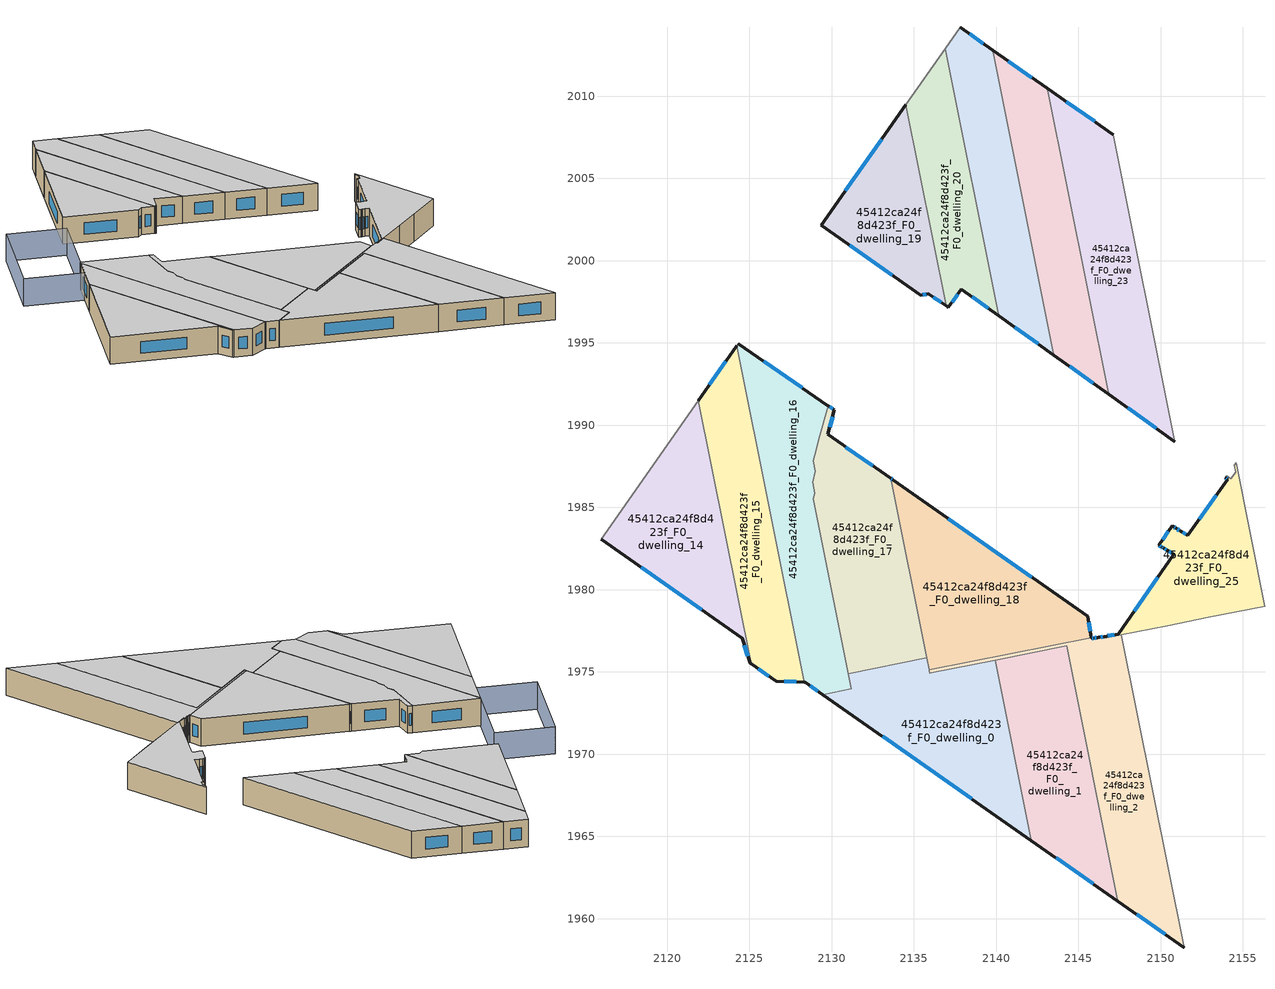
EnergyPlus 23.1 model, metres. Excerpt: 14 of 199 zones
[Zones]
45412ca24f8d423f_F0_dwelling_0
 floor ground (EU_floor_Construction): 2139.95,1975.72 2142.15,1964.74 2129.47,1973.62 2131.21,1973.97 2131.02,1974.9 2135.78,1975.85 2135.97,1974.92 z0
 wall outside (EU_wall_Construction): 2129.47,1973.62 2142.15,1964.74 z0:3
 wall to 45412ca24f8d423f_F0_dwelling_17 (EU_wall_Construction): 2135.78,1975.85 2131.02,1974.9 z0:3
 wall to 45412ca24f8d423f_F0_dwelling_1 (EU_wall_Construction): 2142.15,1964.74 2139.95,1975.72 z0:3
 wall to 45412ca24f8d423f_F0_dwelling_16 (EU_wall_Construction): 2131.02,1974.9 2131.21,1973.97 2129.47,1973.62 z0:3
 wall to 45412ca24f8d423f_F0_dwelling_18 (EU_wall_Construction): 2135.93,1975.12 2135.78,1975.85 z0:3
 wall to 45412ca24f8d423f_F0_dwelling_2 (EU_wall_Construction): 2139.95,1975.72 2136.07,1974.94 2135.97,1974.92 2135.94,1975.07 2135.93,1975.12 z0:3
 window (EU_Window_Construction): 2133.09,1971.08 2138.53,1967.28 z0.86:2.14
 ceiling to 45412ca24f8d423f_F1_dwelling_0 (EU_floor_Construction): 2142.15,1964.74 2139.95,1975.72 2135.97,1974.92 2135.78,1975.85 2131.02,1974.9 2131.21,1973.97 2129.47,1973.62 z3
45412ca24f8d423f_F0_dwelling_1
 floor ground (EU_floor_Construction): 2144.29,1976.59 2147.4,1961.06 2142.15,1964.74 2139.95,1975.72 z0
 wall outside (EU_wall_Construction): 2142.15,1964.74 2147.4,1961.06 z0:3
 wall to 45412ca24f8d423f_F0_dwelling_2 (EU_wall_Construction): 2147.4,1961.06 2144.29,1976.59 2139.95,1975.72 z0:3
 window (EU_Window_Construction): 2143.65,1963.69 2145.9,1962.11 z0.86:2.14
 ceiling to 45412ca24f8d423f_F1_dwelling_1 (EU_floor_Construction): 2147.4,1961.06 2144.29,1976.59 2139.95,1975.72 2142.15,1964.74 z3
45412ca24f8d423f_F0_dwelling_14
 floor ground (EU_floor_Construction): 2121.9,1991.5 2125.1,1975.49 2125.05,1975.53 2124.56,1977.06 2115.98,1983.07 z0
 wall outside (EU_wall_Construction): 2115.98,1983.07 2124.56,1977.06 2125.05,1975.53 2125.1,1975.49 z0:3
 wall adiabatic (EU_wall_Construction): 2121.9,1991.5 2115.98,1983.07 z0:3
 wall to 45412ca24f8d423f_F0_dwelling_15 (EU_wall_Construction): 2125.1,1975.49 2121.9,1991.5 z0:3
 window (EU_Window_Construction): 2124.7,1976.62 2124.91,1975.97 / 2118.43,1981.35 2122.11,1978.77 z0.86:2.14
 ceiling to 45412ca24f8d423f_F1_dwelling_14 (EU_floor_Construction): 2125.1,1975.49 2121.9,1991.5 2115.98,1983.07 2124.56,1977.06 2125.05,1975.53 z3
45412ca24f8d423f_F0_dwelling_15
 floor ground (EU_floor_Construction): 2124.24,1994.84 2128.34,1974.38 2126.62,1974.43 2125.1,1975.49 2121.9,1991.5 z0
 wall outside (EU_wall_Construction): 2124.24,1994.84 2121.9,1991.5 / 2125.1,1975.49 2126.62,1974.43 2128.34,1974.38 z0:3
 wall to 45412ca24f8d423f_F0_dwelling_16 (EU_wall_Construction): 2128.34,1974.38 2124.24,1994.84 z0:3
 window (EU_Window_Construction): 2123.57,1993.89 2122.57,1992.45 / 2127.11,1974.42 2127.85,1974.4 / 2125.54,1975.19 2126.19,1974.74 z0.86:2.14
 ceiling to 45412ca24f8d423f_F1_dwelling_15 (EU_floor_Construction): 2128.34,1974.38 2124.24,1994.84 2121.9,1991.5 2125.1,1975.49 2126.62,1974.43 z3
45412ca24f8d423f_F0_dwelling_16
 floor ground (EU_floor_Construction): 2129.78,1991.2 2128.88,1987.85 2129.02,1987.19 2128.84,1986.53 2128.97,1985.87 2128.89,1985.54 2131.21,1973.96 2129.47,1973.62 2128.38,1974.38 2128.34,1974.38 2124.24,1994.84 2124.32,1994.96 z0
 wall outside (EU_wall_Construction): 2128.34,1974.38 2128.38,1974.38 2129.47,1973.62 / 2129.78,1991.2 2124.32,1994.96 z0:3
 wall to 45412ca24f8d423f_F0_dwelling_17 (EU_wall_Construction): 2131.02,1974.9 2128.89,1985.54 2128.97,1985.87 2128.84,1986.53 2129.02,1987.19 2128.88,1987.85 2129.06,1988.5 2129.23,1989.14 2129.78,1991.19 z0:3
 wall adiabatic (EU_wall_Construction): 2124.32,1994.96 2124.24,1994.84 z0:3
 window (EU_Window_Construction): 2128.69,1974.16 2129.16,1973.84 / 2128.22,1992.27 2125.88,1993.88 z0.86:2.14
 ceiling to 45412ca24f8d423f_F1_dwelling_16 (EU_floor_Construction): 2131.21,1973.96 2128.89,1985.54 2128.97,1985.87 2128.84,1986.53 2129.02,1987.19 2128.88,1987.85 2129.06,1988.5 2129.78,1991.19 2124.32,1994.96 2124.24,1994.84 2128.34,1974.38 2128.38,1974.38 2129.47,1973.62 z3
45412ca24f8d423f_F0_dwelling_17
 floor ground (EU_floor_Construction): 2133.6,1986.76 2135.78,1975.85 2131.02,1974.9 2128.89,1985.54 2128.97,1985.87 2128.84,1986.54 2129.02,1987.19 2128.88,1987.85 2129.06,1988.5 2129.23,1989.14 2129.78,1991.19 2130.17,1990.92 2129.77,1989.44 z0
 wall outside (EU_wall_Construction): 2133.6,1986.76 2129.77,1989.44 2130.17,1990.92 2129.78,1991.19 z0:3
 wall to 45412ca24f8d423f_F0_dwelling_18 (EU_wall_Construction): 2135.78,1975.85 2133.6,1986.76 z0:3
 window (EU_Window_Construction): 2130.06,1991 2129.89,1991.12 / 2129.89,1989.86 2130.06,1990.5 / 2132.5,1987.53 2130.87,1988.67 z0.86:2.14
 ceiling to 45412ca24f8d423f_F1_dwelling_17 (EU_floor_Construction): 2135.78,1975.85 2133.6,1986.76 2129.77,1989.44 2130.17,1990.92 2129.78,1991.19 2129.23,1989.14 2129.06,1988.5 2128.88,1987.85 2129.02,1987.19 2128.84,1986.54 2128.97,1985.87 2128.89,1985.54 2131.02,1974.9 z3
45412ca24f8d423f_F0_dwelling_18
 floor ground (EU_floor_Construction): 2145.56,1978.38 2145.79,1977.09 2135.93,1975.12 2133.6,1986.76 2133.72,1986.68 z0
 wall outside (EU_wall_Construction): 2145.79,1977.09 2145.56,1978.38 2133.72,1986.68 2133.6,1986.76 z0:3
 wall to 45412ca24f8d423f_F0_dwelling_2 (EU_wall_Construction): 2135.93,1975.12 2145.79,1977.09 z0:3
 window (EU_Window_Construction): 2133.68,1986.7 2133.63,1986.74 / 2142.17,1980.75 2137.1,1984.31 / 2145.73,1977.46 2145.62,1978.01 z0.86:2.14
 ceiling to 45412ca24f8d423f_F1_dwelling_18 (EU_floor_Construction): 2145.79,1977.09 2145.56,1978.38 2133.72,1986.68 2133.6,1986.76 2135.93,1975.12 z3
45412ca24f8d423f_F0_dwelling_19
 floor ground (EU_floor_Construction): 2134.52,2009.49 2136.97,1997.25 2135.88,1997.98 2135.42,1997.89 2129.37,2002.15 z0
 wall outside (EU_wall_Construction): 2134.52,2009.49 2129.37,2002.15 2135.42,1997.89 2135.88,1997.98 2136.97,1997.25 z0:3
 wall to 45412ca24f8d423f_F0_dwelling_20 (EU_wall_Construction): 2136.97,1997.25 2134.52,2009.49 z0:3
 window (EU_Window_Construction): 2135.55,1997.92 2135.75,1997.95 / 2131.1,2000.93 2133.69,1999.11 / 2133.05,2007.39 2130.84,2004.24 / 2136.19,1997.77 2136.66,1997.46 z0.86:2.14
 ceiling to 45412ca24f8d423f_F1_dwelling_19 (EU_floor_Construction): 2136.97,1997.25 2134.52,2009.49 2129.37,2002.15 2135.42,1997.89 2135.88,1997.98 z3
45412ca24f8d423f_F0_dwelling_2
 floor ground (EU_floor_Construction): 2147.62,1977.25 2151.43,1958.24 2147.4,1961.06 2144.29,1976.59 2136.07,1974.94 2135.97,1974.92 2135.94,1975.07 2135.93,1975.12 2145.79,1977.09 2145.8,1977.04 2145.95,1977.06 2146.16,1977.09 2146.25,1977.1 2146.29,1977.11 2146.54,1977.15 2146.56,1977.04 z0
 wall outside (EU_wall_Construction): 2146.54,1977.15 2146.29,1977.11 2146.25,1977.1 2146.16,1977.09 2145.95,1977.06 2145.8,1977.04 2145.79,1977.09 / 2147.4,1961.06 2151.43,1958.24 z0:3
 wall to 45412ca24f8d423f_F0_dwelling_25 (EU_wall_Construction): 2147.62,1977.25 2146.56,1977.04 2146.54,1977.15 z0:3
 wall to 45412ca24f8d423f_F0_dwelling_3 (EU_wall_Construction): 2151.43,1958.24 2147.62,1977.25 z0:3
 window (EU_Window_Construction): 2145.91,1977.05 2145.84,1977.04 / 2146.1,1977.08 2146.01,1977.07 / 2146.47,1977.14 2146.36,1977.12 / 2148.55,1960.26 2150.28,1959.05 z0.86:2.14
 ceiling to 45412ca24f8d423f_F1_dwelling_2 (EU_floor_Construction): 2151.43,1958.24 2147.62,1977.25 2146.56,1977.04 2146.54,1977.15 2146.29,1977.11 2146.25,1977.1 2146.16,1977.09 2145.95,1977.06 2145.8,1977.04 2145.79,1977.09 2135.93,1975.12 2135.94,1975.07 2135.97,1974.92 2136.07,1974.94 2144.29,1976.59 2147.4,1961.06 z3
45412ca24f8d423f_F0_dwelling_20
 floor ground (EU_floor_Construction): 2136.92,2012.9 2140.18,1996.64 2137.89,1998.28 2137.09,1997.17 2137.03,1997.21 2136.97,1997.25 2134.52,2009.49 z0
 wall outside (EU_wall_Construction): 2136.97,1997.25 2137.03,1997.21 2137.09,1997.17 2137.89,1998.28 2140.18,1996.64 z0:3
 wall to 45412ca24f8d423f_F0_dwelling_21 (EU_wall_Construction): 2140.18,1996.64 2136.92,2012.9 z0:3
 wall adiabatic (EU_wall_Construction): 2136.92,2012.9 2134.52,2009.49 z0:3
 window (EU_Window_Construction): 2138.54,1997.81 2139.52,1997.11 / 2137.32,1997.49 2137.66,1997.96 z0.86:2.14
 ceiling to 45412ca24f8d423f_F1_dwelling_20 (EU_floor_Construction): 2140.18,1996.64 2136.92,2012.9 2134.52,2009.49 2136.97,1997.25 2137.03,1997.21 2137.09,1997.17 2137.89,1998.28 z3
45412ca24f8d423f_F0_dwelling_21
 floor ground (EU_floor_Construction): 2139.8,2012.8 2143.52,1994.26 2140.18,1996.64 2136.92,2012.9 2137.82,2014.18 z0
 wall outside (EU_wall_Construction): 2139.8,2012.8 2137.82,2014.18 / 2140.18,1996.64 2143.52,1994.26 z0:3
 wall to 45412ca24f8d423f_F0_dwelling_22 (EU_wall_Construction): 2143.52,1994.26 2139.8,2012.8 z0:3
 wall adiabatic (EU_wall_Construction): 2137.82,2014.18 2136.92,2012.9 z0:3
 window (EU_Window_Construction): 2139.23,2013.19 2138.38,2013.79 / 2141.13,1995.96 2142.56,1994.94 z0.86:2.14
 ceiling to 45412ca24f8d423f_F1_dwelling_21 (EU_floor_Construction): 2143.52,1994.26 2139.8,2012.8 2137.82,2014.18 2136.92,2012.9 2140.18,1996.64 z3
45412ca24f8d423f_F0_dwelling_22
 floor ground (EU_floor_Construction): 2143.12,2010.47 2146.85,1991.88 2143.52,1994.26 2139.8,2012.8 z0
 wall outside (EU_wall_Construction): 2143.52,1994.26 2146.85,1991.88 / 2143.12,2010.47 2139.8,2012.8 z0:3
 wall to 45412ca24f8d423f_F0_dwelling_23 (EU_wall_Construction): 2146.85,1991.88 2143.12,2010.47 z0:3
 window (EU_Window_Construction): 2144.47,1993.58 2145.9,1992.56 / 2142.17,2011.14 2140.75,2012.13 z0.86:2.14
 ceiling to 45412ca24f8d423f_F1_dwelling_22 (EU_floor_Construction): 2146.85,1991.88 2143.12,2010.47 2139.8,2012.8 2143.52,1994.26 z3
45412ca24f8d423f_F0_dwelling_23
 floor ground (EU_floor_Construction): 2147.13,2007.67 2150.88,1989 2146.85,1991.88 2143.12,2010.47 z0
 wall outside (EU_wall_Construction): 2147.13,2007.67 2143.12,2010.47 / 2146.85,1991.88 2150.88,1989 z0:3
 wall to 45412ca24f8d423f_F0_dwelling_24 (EU_wall_Construction): 2150.88,1989 2147.13,2007.67 z0:3
 window (EU_Window_Construction): 2145.99,2008.47 2144.27,2009.67 / 2148,1991.05 2149.73,1989.82 z0.86:2.14
 ceiling to 45412ca24f8d423f_F1_dwelling_23 (EU_floor_Construction): 2150.88,1989 2147.13,2007.67 2143.12,2010.47 2146.85,1991.88 z3
45412ca24f8d423f_F0_dwelling_25
 floor ground (EU_floor_Construction): 2154.6,1987.73 2156.35,1979 2146.56,1977.04 2146.54,1977.15 2147.42,1977.28 2150.8,1982.16 2150.41,1982.39 2150.2,1982.51 2150.15,1982.54 2150.07,1982.59 2149.89,1982.7 2150.71,1983.87 2150.75,1983.85 2150.79,1983.82 2150.95,1983.73 2151.22,1983.56 2151.65,1983.29 2154.07,1986.72 2153.95,1986.8 2154.03,1986.93 2154.28,1986.75 2154.56,1987.15 2154.48,1987.56 z0
 wall outside (EU_wall_Construction): 2153.95,1986.8 2154.07,1986.72 2151.65,1983.29 2151.22,1983.56 2150.95,1983.73 2150.79,1983.82 2150.75,1983.85 2150.71,1983.87 2149.89,1982.7 2150.07,1982.59 2150.15,1982.54 2150.2,1982.51 2150.41,1982.39 2150.8,1982.16 2147.42,1977.28 2146.54,1977.15 z0:3
 wall to 45412ca24f8d423f_F0_dwelling_24 (EU_wall_Construction): 2154.6,1987.73 2154.48,1987.56 2154.56,1987.15 2154.28,1986.75 2154.03,1986.93 2153.95,1986.8 z0:3
 wall to 45412ca24f8d423f_F0_dwelling_26 (EU_wall_Construction): 2156.35,1979 2154.6,1987.73 z0:3
 wall to 45412ca24f8d423f_F0_dwelling_3 (EU_wall_Construction): 2147.62,1977.25 2150.42,1977.82 z0:3
 wall to 45412ca24f8d423f_F0_dwelling_4 (EU_wall_Construction): 2150.42,1977.82 2152.9,1978.31 z0:3
 wall to 45412ca24f8d423f_F0_dwelling_5 (EU_wall_Construction): 2152.9,1978.31 2156.35,1979 z0:3
 window (EU_Window_Construction): 2149.94,1982.67 2150.01,1982.62 / 2150.47,1983.54 2150.12,1983.03 / 2150.9,1983.75 2150.84,1983.8 / 2151.14,1983.61 2151.02,1983.68 / 2151.53,1983.37 2151.34,1983.48 / 2153.38,1985.74 2152.34,1984.27 / 2153.98,1986.78 2154.03,1986.74 / 2147.17,1977.24 2146.8,1977.19 / 2149.83,1980.76 2148.39,1978.68 / 2150.52,1982.32 2150.69,1982.22 / 2150.26,1982.48 2150.35,1982.42 / 2150.09,1982.58 2150.13,1982.56 z0.86:2.14
 ceiling to 45412ca24f8d423f_F1_dwelling_25 (EU_floor_Construction): 2156.35,1979 2154.6,1987.73 2154.48,1987.56 2154.56,1987.15 2154.28,1986.75 2154.03,1986.93 2153.95,1986.8 2154.07,1986.72 2151.65,1983.29 2151.22,1983.56 2150.95,1983.73 2150.79,1983.82 2150.75,1983.85 2150.71,1983.87 2149.89,1982.7 2150.07,1982.59 2150.15,1982.54 2150.2,1982.51 2150.41,1982.39 2150.8,1982.16 2147.42,1977.28 2146.54,1977.15 2146.56,1977.04 z3
shading: 2128.13,2000.39 2123.14,1993.28 / 2123.14,1993.28 2118.3,1996.68 / 2118.3,1996.68 2123.29,2003.79 / 2123.29,2003.79 2128.13,2000.39 z0:3
[Building]
EU S2 Campaign: North Axis=0; Terrain=City; Solar Distribution=FullExterior
[Site:Location]
Helsinki-Vantaa.AP: Latitude=60.317; Longitude=24.963; Time Zone=2; Elevation=54.6
[SizingPeriod:WeatherFileDays]
AnnualSizingPeriod: Begin Month=1; Begin Day of Month=1; End Month=12; End Day of Month=31; Day of Week for Start Day=Monday; Use Weather File Daylight Saving Period=No; Use Weather File Rain and Snow Indicators=No
[MATERIAL]
EU_InternalMass_Material: Roughness=MediumRough; Thickness=0.1; Conductivity=1; Density=1800; Specific Heat=900; Thermal Absorptance=0.9; Solar Absorptance=0.7; Visible Absorptance=0.7
[MATERIAL:NOMASS] Roughness=MediumRough; Thermal Absorptance=0.9; Solar Absorptance=0.7; Visible Absorptance=0.7
Name | Thermal Resistance
EU_wall_NoMass | 1.10183
EU_floor_NoMass | 1.70606
[WINDOWMATERIAL:SIMPLEGLAZINGSYSTEM]
EU_Window_SimpleGlazing: UFactor=3.11035; Solar Heat Gain Coefficient=0.8; Visible Transmittance=0.8
[CONSTRUCTION]
EU_wall_Construction: EU_wall_NoMass
EU_floor_Construction: EU_floor_NoMass
EU_Window_Construction: EU_Window_SimpleGlazing
EU_InternalMass_Construction: EU_InternalMass_Material
[ZONE] Type=1; Multiplier=1; Ceiling Height=autocalculate; Floor Area=autocalculate; Part of Total Floor Area=Yes
Name | Volume
45412ca24f8d423f_F0_dwelling_0 | 193.269
45412ca24f8d423f_F0_dwelling_1 | 179.421
45412ca24f8d423f_F0_dwelling_14 | 167.482
45412ca24f8d423f_F0_dwelling_15 | 167.484
45412ca24f8d423f_F0_dwelling_16 | 186.69
45412ca24f8d423f_F0_dwelling_17 | 192.248
45412ca24f8d423f_F0_dwelling_18 | 199.269
45412ca24f8d423f_F0_dwelling_19 | 124.988
45412ca24f8d423f_F0_dwelling_2 | 185.769
45412ca24f8d423f_F0_dwelling_20 | 126.279
45412ca24f8d423f_F0_dwelling_21 | 155.057
45412ca24f8d423f_F0_dwelling_22 | 159.186
45412ca24f8d423f_F0_dwelling_23 | 192.757
45412ca24f8d423f_F0_dwelling_25 | 124.791
[INTERNALMASS] Construction=EU_InternalMass_Construction
Name | Zone or ZoneList | Surface Area
45412ca24f8d423f_F0_dwelling_0_EU_InternalMass | 45412ca24f8d423f_F0_dwelling_0 | 64.4247
45412ca24f8d423f_F0_dwelling_1_EU_InternalMass | 45412ca24f8d423f_F0_dwelling_1 | 59.8073
45412ca24f8d423f_F0_dwelling_2_EU_InternalMass | 45412ca24f8d423f_F0_dwelling_2 | 61.9225
45412ca24f8d423f_F0_dwelling_14_EU_InternalMass | 45412ca24f8d423f_F0_dwelling_14 | 55.8271
45412ca24f8d423f_F0_dwelling_15_EU_InternalMass | 45412ca24f8d423f_F0_dwelling_15 | 55.8281
45412ca24f8d423f_F0_dwelling_16_EU_InternalMass | 45412ca24f8d423f_F0_dwelling_16 | 62.2381
45412ca24f8d423f_F0_dwelling_17_EU_InternalMass | 45412ca24f8d423f_F0_dwelling_17 | 64.0806
45412ca24f8d423f_F0_dwelling_18_EU_InternalMass | 45412ca24f8d423f_F0_dwelling_18 | 66.4226
45412ca24f8d423f_F0_dwelling_19_EU_InternalMass | 45412ca24f8d423f_F0_dwelling_19 | 41.6625
45412ca24f8d423f_F0_dwelling_20_EU_InternalMass | 45412ca24f8d423f_F0_dwelling_20 | 42.0927
45412ca24f8d423f_F0_dwelling_21_EU_InternalMass | 45412ca24f8d423f_F0_dwelling_21 | 51.6858
45412ca24f8d423f_F0_dwelling_22_EU_InternalMass | 45412ca24f8d423f_F0_dwelling_22 | 53.0617
45412ca24f8d423f_F0_dwelling_23_EU_InternalMass | 45412ca24f8d423f_F0_dwelling_23 | 64.2521
45412ca24f8d423f_F0_dwelling_25_EU_InternalMass | 45412ca24f8d423f_F0_dwelling_25 | 41.5975
[OTHEREQUIPMENT] Fuel Type=Electricity; Design Level Calculation Method=Watts/Area; Power per Zone Floor Area=1; Fraction Latent=0; Fraction Radiant=0; Fraction Lost=0; Carbon Dioxide Generation Rate=0; EndUse Subcategory=EU_Step8_InternalGains
Name | Zone or ZoneList or Space or SpaceList | Schedule
EU_Step8_InternalGain_45412ca24f8d423f_F0_dwelling_0_f000 | 45412ca24f8d423f_F0_dwelling_0 | EU_Step8_GainSchedule_45412ca24f8d423f_F0_dwelling_0_f000
EU_Step8_InternalGain_45412ca24f8d423f_F0_dwelling_1_f000 | 45412ca24f8d423f_F0_dwelling_1 | EU_Step8_GainSchedule_45412ca24f8d423f_F0_dwelling_1_f000
EU_Step8_InternalGain_45412ca24f8d423f_F0_dwelling_2_f000 | 45412ca24f8d423f_F0_dwelling_2 | EU_Step8_GainSchedule_45412ca24f8d423f_F0_dwelling_2_f000
EU_Step8_InternalGain_45412ca24f8d423f_F0_dwelling_14_f000 | 45412ca24f8d423f_F0_dwelling_14 | EU_Step8_GainSchedule_45412ca24f8d423f_F0_dwelling_14_f000
EU_Step8_InternalGain_45412ca24f8d423f_F0_dwelling_15_f000 | 45412ca24f8d423f_F0_dwelling_15 | EU_Step8_GainSchedule_45412ca24f8d423f_F0_dwelling_15_f000
EU_Step8_InternalGain_45412ca24f8d423f_F0_dwelling_16_f000 | 45412ca24f8d423f_F0_dwelling_16 | EU_Step8_GainSchedule_45412ca24f8d423f_F0_dwelling_16_f000
EU_Step8_InternalGain_45412ca24f8d423f_F0_dwelling_17_f000 | 45412ca24f8d423f_F0_dwelling_17 | EU_Step8_GainSchedule_45412ca24f8d423f_F0_dwelling_17_f000
EU_Step8_InternalGain_45412ca24f8d423f_F0_dwelling_18_f000 | 45412ca24f8d423f_F0_dwelling_18 | EU_Step8_GainSchedule_45412ca24f8d423f_F0_dwelling_18_f000
EU_Step8_InternalGain_45412ca24f8d423f_F0_dwelling_19_f000 | 45412ca24f8d423f_F0_dwelling_19 | EU_Step8_GainSchedule_45412ca24f8d423f_F0_dwelling_19_f000
EU_Step8_InternalGain_45412ca24f8d423f_F0_dwelling_20_f000 | 45412ca24f8d423f_F0_dwelling_20 | EU_Step8_GainSchedule_45412ca24f8d423f_F0_dwelling_20_f000
EU_Step8_InternalGain_45412ca24f8d423f_F0_dwelling_21_f000 | 45412ca24f8d423f_F0_dwelling_21 | EU_Step8_GainSchedule_45412ca24f8d423f_F0_dwelling_21_f000
EU_Step8_InternalGain_45412ca24f8d423f_F0_dwelling_22_f000 | 45412ca24f8d423f_F0_dwelling_22 | EU_Step8_GainSchedule_45412ca24f8d423f_F0_dwelling_22_f000
EU_Step8_InternalGain_45412ca24f8d423f_F0_dwelling_23_f000 | 45412ca24f8d423f_F0_dwelling_23 | EU_Step8_GainSchedule_45412ca24f8d423f_F0_dwelling_23_f000
EU_Step8_InternalGain_45412ca24f8d423f_F0_dwelling_25_f000 | 45412ca24f8d423f_F0_dwelling_25 | EU_Step8_GainSchedule_45412ca24f8d423f_F0_dwelling_25_f000
[ZONEVENTILATION:DESIGNFLOWRATE] Schedule=EU_AlwaysOn; Design Flow Rate Calculation Method=AirChanges/Hour; Air Changes per Hour=0.756316; Ventilation Type=Natural; Fan Pressure Rise=0; Fan Total Efficiency=1; Constant Term Coefficient=1; Temperature Term Coefficient=0; Velocity Term Coefficient=0; Velocity Squared Term Coefficient=0; Minimum Indoor Temperature=-100; Maximum Indoor Temperature=100; Delta Temperature=-100; Minimum Outdoor Temperature=-100; Maximum Outdoor Temperature=100; Maximum Wind Speed=40
Name | Zone or ZoneList or Space or SpaceList
EU_ConstantAir_45412ca24f8d423f_F0_dwelling_0 | 45412ca24f8d423f_F0_dwelling_0
EU_ConstantAir_45412ca24f8d423f_F0_dwelling_1 | 45412ca24f8d423f_F0_dwelling_1
EU_ConstantAir_45412ca24f8d423f_F0_dwelling_2 | 45412ca24f8d423f_F0_dwelling_2
EU_ConstantAir_45412ca24f8d423f_F0_dwelling_14 | 45412ca24f8d423f_F0_dwelling_14
EU_ConstantAir_45412ca24f8d423f_F0_dwelling_15 | 45412ca24f8d423f_F0_dwelling_15
EU_ConstantAir_45412ca24f8d423f_F0_dwelling_16 | 45412ca24f8d423f_F0_dwelling_16
EU_ConstantAir_45412ca24f8d423f_F0_dwelling_17 | 45412ca24f8d423f_F0_dwelling_17
EU_ConstantAir_45412ca24f8d423f_F0_dwelling_18 | 45412ca24f8d423f_F0_dwelling_18
EU_ConstantAir_45412ca24f8d423f_F0_dwelling_19 | 45412ca24f8d423f_F0_dwelling_19
EU_ConstantAir_45412ca24f8d423f_F0_dwelling_20 | 45412ca24f8d423f_F0_dwelling_20
EU_ConstantAir_45412ca24f8d423f_F0_dwelling_21 | 45412ca24f8d423f_F0_dwelling_21
EU_ConstantAir_45412ca24f8d423f_F0_dwelling_22 | 45412ca24f8d423f_F0_dwelling_22
EU_ConstantAir_45412ca24f8d423f_F0_dwelling_23 | 45412ca24f8d423f_F0_dwelling_23
EU_ConstantAir_45412ca24f8d423f_F0_dwelling_25 | 45412ca24f8d423f_F0_dwelling_25
[HVACTEMPLATE:THERMOSTAT] Constant Heating Setpoint=20; Constant Cooling Setpoint=50
EU_HeatOnly_45412ca24f8d423f_F0_dwelling_0; EU_HeatOnly_45412ca24f8d423f_F0_dwelling_1; EU_HeatOnly_45412ca24f8d423f_F0_dwelling_2; EU_HeatOnly_45412ca24f8d423f_F0_dwelling_3; EU_HeatOnly_45412ca24f8d423f_F0_dwelling_4; EU_HeatOnly_45412ca24f8d423f_F0_dwelling_5; EU_HeatOnly_45412ca24f8d423f_F0_dwelling_6; EU_HeatOnly_45412ca24f8d423f_F0_dwelling_7; EU_HeatOnly_45412ca24f8d423f_F0_dwelling_8; EU_HeatOnly_45412ca24f8d423f_F0_dwelling_9; EU_HeatOnly_45412ca24f8d423f_F0_dwelling_10; EU_HeatOnly_45412ca24f8d423f_F0_dwelling_11; EU_HeatOnly_45412ca24f8d423f_F0_dwelling_12; EU_HeatOnly_45412ca24f8d423f_F0_dwelling_13; EU_HeatOnly_45412ca24f8d423f_F0_dwelling_14; EU_HeatOnly_45412ca24f8d423f_F0_dwelling_15; EU_HeatOnly_45412ca24f8d423f_F0_dwelling_16; EU_HeatOnly_45412ca24f8d423f_F0_dwelling_17; EU_HeatOnly_45412ca24f8d423f_F0_dwelling_18; EU_HeatOnly_45412ca24f8d423f_F0_dwelling_19; EU_HeatOnly_45412ca24f8d423f_F0_dwelling_20; EU_HeatOnly_45412ca24f8d423f_F0_dwelling_21; EU_HeatOnly_45412ca24f8d423f_F0_dwelling_22; EU_HeatOnly_45412ca24f8d423f_F0_dwelling_23; EU_HeatOnly_45412ca24f8d423f_F0_dwelling_24; EU_HeatOnly_45412ca24f8d423f_F0_dwelling_25; EU_HeatOnly_45412ca24f8d423f_F0_dwelling_26; EU_HeatOnly_45412ca24f8d423f_F0_dwelling_27; EU_HeatOnly_45412ca24f8d423f_F0_dwelling_28; EU_HeatOnly_45412ca24f8d423f_F1_dwelling_0; EU_HeatOnly_45412ca24f8d423f_F1_dwelling_1; EU_HeatOnly_45412ca24f8d423f_F1_dwelling_2; EU_HeatOnly_45412ca24f8d423f_F1_dwelling_3; EU_HeatOnly_45412ca24f8d423f_F1_dwelling_4; EU_HeatOnly_45412ca24f8d423f_F1_dwelling_5; EU_HeatOnly_45412ca24f8d423f_F1_dwelling_6; EU_HeatOnly_45412ca24f8d423f_F1_dwelling_7; EU_HeatOnly_45412ca24f8d423f_F1_dwelling_8; EU_HeatOnly_45412ca24f8d423f_F1_dwelling_9; EU_HeatOnly_45412ca24f8d423f_F1_dwelling_10; EU_HeatOnly_45412ca24f8d423f_F1_dwelling_11; EU_HeatOnly_45412ca24f8d423f_F1_dwelling_12; EU_HeatOnly_45412ca24f8d423f_F1_dwelling_13; EU_HeatOnly_45412ca24f8d423f_F1_dwelling_14; EU_HeatOnly_45412ca24f8d423f_F1_dwelling_15; EU_HeatOnly_45412ca24f8d423f_F1_dwelling_16; EU_HeatOnly_45412ca24f8d423f_F1_dwelling_17; EU_HeatOnly_45412ca24f8d423f_F1_dwelling_18; EU_HeatOnly_45412ca24f8d423f_F1_dwelling_19; EU_HeatOnly_45412ca24f8d423f_F1_dwelling_20; EU_HeatOnly_45412ca24f8d423f_F1_dwelling_21; EU_HeatOnly_45412ca24f8d423f_F1_dwelling_22; EU_HeatOnly_45412ca24f8d423f_F1_dwelling_23; EU_HeatOnly_45412ca24f8d423f_F1_dwelling_24; EU_HeatOnly_45412ca24f8d423f_F1_dwelling_25; EU_HeatOnly_45412ca24f8d423f_F1_dwelling_26; EU_HeatOnly_45412ca24f8d423f_F1_dwelling_27; EU_HeatOnly_45412ca24f8d423f_F1_dwelling_28; EU_HeatOnly_45412ca24f8d423f_F2_dwelling_0; EU_HeatOnly_45412ca24f8d423f_F2_dwelling_1; EU_HeatOnly_45412ca24f8d423f_F2_dwelling_2; EU_HeatOnly_45412ca24f8d423f_F2_dwelling_3; EU_HeatOnly_45412ca24f8d423f_F2_dwelling_4; EU_HeatOnly_45412ca24f8d423f_F2_dwelling_5; EU_HeatOnly_45412ca24f8d423f_F2_dwelling_6; EU_HeatOnly_45412ca24f8d423f_F2_dwelling_7; EU_HeatOnly_45412ca24f8d423f_F2_dwelling_8; EU_HeatOnly_45412ca24f8d423f_F2_dwelling_9; EU_HeatOnly_45412ca24f8d423f_F2_dwelling_10; EU_HeatOnly_45412ca24f8d423f_F2_dwelling_11; EU_HeatOnly_45412ca24f8d423f_F2_dwelling_12; EU_HeatOnly_45412ca24f8d423f_F2_dwelling_13; EU_HeatOnly_45412ca24f8d423f_F2_dwelling_14; EU_HeatOnly_45412ca24f8d423f_F2_dwelling_15; EU_HeatOnly_45412ca24f8d423f_F2_dwelling_16; EU_HeatOnly_45412ca24f8d423f_F2_dwelling_17; EU_HeatOnly_45412ca24f8d423f_F2_dwelling_18; EU_HeatOnly_45412ca24f8d423f_F2_dwelling_19; EU_HeatOnly_45412ca24f8d423f_F2_dwelling_20; EU_HeatOnly_45412ca24f8d423f_F2_dwelling_21; EU_HeatOnly_45412ca24f8d423f_F2_dwelling_22; EU_HeatOnly_45412ca24f8d423f_F2_dwelling_23; EU_HeatOnly_45412ca24f8d423f_F2_dwelling_24; EU_HeatOnly_45412ca24f8d423f_F2_dwelling_25; EU_HeatOnly_45412ca24f8d423f_F2_dwelling_26; EU_HeatOnly_45412ca24f8d423f_F2_dwelling_27; EU_HeatOnly_45412ca24f8d423f_F2_dwelling_28; EU_HeatOnly_45412ca24f8d423f_F3_dwelling_0; EU_HeatOnly_45412ca24f8d423f_F3_dwelling_1; EU_HeatOnly_45412ca24f8d423f_F3_dwelling_2; EU_HeatOnly_45412ca24f8d423f_F3_dwelling_3; EU_HeatOnly_45412ca24f8d423f_F3_dwelling_4; EU_HeatOnly_45412ca24f8d423f_F3_dwelling_5; EU_HeatOnly_45412ca24f8d423f_F3_dwelling_6; EU_HeatOnly_45412ca24f8d423f_F3_dwelling_7; EU_HeatOnly_45412ca24f8d423f_F3_dwelling_8; EU_HeatOnly_45412ca24f8d423f_F3_dwelling_9; EU_HeatOnly_45412ca24f8d423f_F3_dwelling_10; EU_HeatOnly_45412ca24f8d423f_F3_dwelling_11; EU_HeatOnly_45412ca24f8d423f_F3_dwelling_12; EU_HeatOnly_45412ca24f8d423f_F3_dwelling_13; EU_HeatOnly_45412ca24f8d423f_F3_dwelling_14; EU_HeatOnly_45412ca24f8d423f_F3_dwelling_15; EU_HeatOnly_45412ca24f8d423f_F3_dwelling_16; EU_HeatOnly_45412ca24f8d423f_F3_dwelling_17; EU_HeatOnly_45412ca24f8d423f_F3_dwelling_18; EU_HeatOnly_45412ca24f8d423f_F3_dwelling_19; EU_HeatOnly_45412ca24f8d423f_F3_dwelling_20; EU_HeatOnly_45412ca24f8d423f_F3_dwelling_21; EU_HeatOnly_45412ca24f8d423f_F3_dwelling_22; EU_HeatOnly_45412ca24f8d423f_F3_dwelling_23; EU_HeatOnly_45412ca24f8d423f_F3_dwelling_24; EU_HeatOnly_45412ca24f8d423f_F3_dwelling_25; EU_HeatOnly_45412ca24f8d423f_F3_dwelling_26; EU_HeatOnly_45412ca24f8d423f_F3_dwelling_27; EU_HeatOnly_45412ca24f8d423f_F4_dwelling_0; EU_HeatOnly_45412ca24f8d423f_F4_dwelling_1; EU_HeatOnly_45412ca24f8d423f_F4_dwelling_2; EU_HeatOnly_45412ca24f8d423f_F4_dwelling_3; EU_HeatOnly_45412ca24f8d423f_F4_dwelling_4; EU_HeatOnly_45412ca24f8d423f_F4_dwelling_5; EU_HeatOnly_45412ca24f8d423f_F4_dwelling_6; EU_HeatOnly_45412ca24f8d423f_F4_dwelling_7; EU_HeatOnly_45412ca24f8d423f_F4_dwelling_8; EU_HeatOnly_45412ca24f8d423f_F4_dwelling_9; EU_HeatOnly_45412ca24f8d423f_F4_dwelling_10; EU_HeatOnly_45412ca24f8d423f_F4_dwelling_11; EU_HeatOnly_45412ca24f8d423f_F4_dwelling_12; EU_HeatOnly_45412ca24f8d423f_F4_dwelling_13; EU_HeatOnly_45412ca24f8d423f_F4_dwelling_14; EU_HeatOnly_45412ca24f8d423f_F4_dwelling_15; EU_HeatOnly_45412ca24f8d423f_F4_dwelling_16; EU_HeatOnly_45412ca24f8d423f_F4_dwelling_17; EU_HeatOnly_45412ca24f8d423f_F4_dwelling_18; EU_HeatOnly_45412ca24f8d423f_F4_dwelling_19; EU_HeatOnly_45412ca24f8d423f_F4_dwelling_20; EU_HeatOnly_45412ca24f8d423f_F4_dwelling_21; EU_HeatOnly_45412ca24f8d423f_F4_dwelling_22; EU_HeatOnly_45412ca24f8d423f_F4_dwelling_23; EU_HeatOnly_45412ca24f8d423f_F4_dwelling_24; EU_HeatOnly_45412ca24f8d423f_F4_dwelling_25; EU_HeatOnly_45412ca24f8d423f_F4_dwelling_26; EU_HeatOnly_45412ca24f8d423f_F4_dwelling_27; EU_HeatOnly_45412ca24f8d423f_F5_dwelling_0; EU_HeatOnly_45412ca24f8d423f_F5_dwelling_1; EU_HeatOnly_45412ca24f8d423f_F5_dwelling_2; EU_HeatOnly_45412ca24f8d423f_F5_dwelling_3; EU_HeatOnly_45412ca24f8d423f_F5_dwelling_4; EU_HeatOnly_45412ca24f8d423f_F5_dwelling_5; EU_HeatOnly_45412ca24f8d423f_F5_dwelling_6; EU_HeatOnly_45412ca24f8d423f_F5_dwelling_7; EU_HeatOnly_45412ca24f8d423f_F5_dwelling_8; EU_HeatOnly_45412ca24f8d423f_F5_dwelling_9; EU_HeatOnly_45412ca24f8d423f_F5_dwelling_10; EU_HeatOnly_45412ca24f8d423f_F5_dwelling_11; EU_HeatOnly_45412ca24f8d423f_F5_dwelling_12; EU_HeatOnly_45412ca24f8d423f_F5_dwelling_13; EU_HeatOnly_45412ca24f8d423f_F5_dwelling_14; EU_HeatOnly_45412ca24f8d423f_F5_dwelling_15; EU_HeatOnly_45412ca24f8d423f_F5_dwelling_16; EU_HeatOnly_45412ca24f8d423f_F5_dwelling_17; EU_HeatOnly_45412ca24f8d423f_F5_dwelling_18; EU_HeatOnly_45412ca24f8d423f_F5_dwelling_19; EU_HeatOnly_45412ca24f8d423f_F5_dwelling_20; EU_HeatOnly_45412ca24f8d423f_F5_dwelling_21; EU_HeatOnly_45412ca24f8d423f_F5_dwelling_22; EU_HeatOnly_45412ca24f8d423f_F5_dwelling_23; EU_HeatOnly_45412ca24f8d423f_F5_dwelling_24; EU_HeatOnly_45412ca24f8d423f_F5_dwelling_25; EU_HeatOnly_45412ca24f8d423f_F5_dwelling_26; EU_HeatOnly_45412ca24f8d423f_F5_dwelling_27; EU_HeatOnly_45412ca24f8d423f_F6_dwelling_0; EU_HeatOnly_45412ca24f8d423f_F6_dwelling_1; EU_HeatOnly_45412ca24f8d423f_F6_dwelling_2; EU_HeatOnly_45412ca24f8d423f_F6_dwelling_3; EU_HeatOnly_45412ca24f8d423f_F6_dwelling_4; EU_HeatOnly_45412ca24f8d423f_F6_dwelling_5; EU_HeatOnly_45412ca24f8d423f_F6_dwelling_6; EU_HeatOnly_45412ca24f8d423f_F6_dwelling_7; EU_HeatOnly_45412ca24f8d423f_F6_dwelling_8; EU_HeatOnly_45412ca24f8d423f_F6_dwelling_9; EU_HeatOnly_45412ca24f8d423f_F6_dwelling_10; EU_HeatOnly_45412ca24f8d423f_F6_dwelling_11; EU_HeatOnly_45412ca24f8d423f_F6_dwelling_12; EU_HeatOnly_45412ca24f8d423f_F6_dwelling_13; EU_HeatOnly_45412ca24f8d423f_F6_dwelling_14; EU_HeatOnly_45412ca24f8d423f_F6_dwelling_15; EU_HeatOnly_45412ca24f8d423f_F6_dwelling_16; EU_HeatOnly_45412ca24f8d423f_F6_dwelling_17; EU_HeatOnly_45412ca24f8d423f_F6_dwelling_18; EU_HeatOnly_45412ca24f8d423f_F6_dwelling_19; EU_HeatOnly_45412ca24f8d423f_F6_dwelling_20; EU_HeatOnly_45412ca24f8d423f_F6_dwelling_21; EU_HeatOnly_45412ca24f8d423f_F6_dwelling_22; EU_HeatOnly_45412ca24f8d423f_F6_dwelling_23; EU_HeatOnly_45412ca24f8d423f_F6_dwelling_24; EU_HeatOnly_45412ca24f8d423f_F6_dwelling_25; EU_HeatOnly_45412ca24f8d423f_F6_dwelling_26; EU_HeatOnly_45412ca24f8d423f_F6_dwelling_27
[HVACTEMPLATE:ZONE:IDEALLOADSAIRSYSTEM] System Availability Schedule=EU_AlwaysOn; Maximum Heating Supply Air Temperature=50; Minimum Cooling Supply Air Temperature=13; Maximum Heating Supply Air Humidity Ratio=0.0156; Minimum Cooling Supply Air Humidity Ratio=0.0077; Heating Limit=NoLimit; Cooling Limit=NoLimit; Heating Availability Schedule=EU_AlwaysOn; Cooling Availability Schedule=EU_CoolingOff; Dehumidification Control Type=ConstantSensibleHeatRatio; Cooling Sensible Heat Ratio=0.7; Dehumidification Setpoint=60; Humidification Control Type=None; Humidification Setpoint=30; Outdoor Air Method=None; Outdoor Air Flow Rate per Person=0.00944; Outdoor Air Flow Rate per Zone Floor Area=0; Outdoor Air Flow Rate per Zone=0; Demand Controlled Ventilation Type=None; Outdoor Air Economizer Type=NoEconomizer; Heat Recovery Type=None; Sensible Heat Recovery Effectiveness=0.7; Latent Heat Recovery Effectiveness=0.65
Name | Template Thermostat
45412ca24f8d423f_F0_dwelling_0 | EU_HeatOnly_45412ca24f8d423f_F0_dwelling_0
45412ca24f8d423f_F0_dwelling_1 | EU_HeatOnly_45412ca24f8d423f_F0_dwelling_1
45412ca24f8d423f_F0_dwelling_2 | EU_HeatOnly_45412ca24f8d423f_F0_dwelling_2
45412ca24f8d423f_F0_dwelling_14 | EU_HeatOnly_45412ca24f8d423f_F0_dwelling_14
45412ca24f8d423f_F0_dwelling_15 | EU_HeatOnly_45412ca24f8d423f_F0_dwelling_15
45412ca24f8d423f_F0_dwelling_16 | EU_HeatOnly_45412ca24f8d423f_F0_dwelling_16
45412ca24f8d423f_F0_dwelling_17 | EU_HeatOnly_45412ca24f8d423f_F0_dwelling_17
45412ca24f8d423f_F0_dwelling_18 | EU_HeatOnly_45412ca24f8d423f_F0_dwelling_18
45412ca24f8d423f_F0_dwelling_19 | EU_HeatOnly_45412ca24f8d423f_F0_dwelling_19
45412ca24f8d423f_F0_dwelling_20 | EU_HeatOnly_45412ca24f8d423f_F0_dwelling_20
45412ca24f8d423f_F0_dwelling_21 | EU_HeatOnly_45412ca24f8d423f_F0_dwelling_21
45412ca24f8d423f_F0_dwelling_22 | EU_HeatOnly_45412ca24f8d423f_F0_dwelling_22
45412ca24f8d423f_F0_dwelling_23 | EU_HeatOnly_45412ca24f8d423f_F0_dwelling_23
45412ca24f8d423f_F0_dwelling_25 | EU_HeatOnly_45412ca24f8d423f_F0_dwelling_25
[SIZING:ZONE] Zone Cooling Design Supply Air Temperature Input Method=SupplyAirTemperature; Zone Cooling Design Supply Air Temperature=13; Zone Heating Design Supply Air Temperature Input Method=SupplyAirTemperature; Zone Heating Design Supply Air Temperature=50; Zone Cooling Design Supply Air Humidity Ratio=0.008; Zone Heating Design Supply Air Humidity Ratio=0.008; Cooling Design Air Flow Method=DesignDay; Cooling Design Air Flow Rate=0; Cooling Minimum Air Flow per Zone Floor Area=0.000762; Cooling Minimum Air Flow=0; Cooling Minimum Air Flow Fraction=0.2; Heating Design Air Flow Method=DesignDay; Heating Design Air Flow Rate=0; Heating Maximum Air Flow per Zone Floor Area=0.002032; Heating Maximum Air Flow=0.141576; Heating Maximum Air Flow Fraction=0.3; Account for Dedicated Outdoor Air System=No; Dedicated Outdoor Air System Control Strategy=NeutralSupplyAir; Dedicated Outdoor Air Low Setpoint Temperature for Design=autosize; Dedicated Outdoor Air High Setpoint Temperature for Design=autosize; Zone Load Sizing Method=Sensible Load Only No Latent Load; Zone Latent Cooling Design Supply Air Humidity Ratio Input Method=HumidityRatioDifference; Zone Cooling Design Supply Air Humidity Ratio Difference=0.005; Zone Latent Heating Design Supply Air Humidity Ratio Input Method=HumidityRatioDifference; Zone Humidification Design Supply Air Humidity Ratio Difference=0.005
45412ca24f8d423f_F0_dwelling_0; 45412ca24f8d423f_F0_dwelling_1; 45412ca24f8d423f_F0_dwelling_2; 45412ca24f8d423f_F0_dwelling_14; 45412ca24f8d423f_F0_dwelling_15; 45412ca24f8d423f_F0_dwelling_16; 45412ca24f8d423f_F0_dwelling_17; 45412ca24f8d423f_F0_dwelling_18; 45412ca24f8d423f_F0_dwelling_19; 45412ca24f8d423f_F0_dwelling_20; 45412ca24f8d423f_F0_dwelling_21; 45412ca24f8d423f_F0_dwelling_22; 45412ca24f8d423f_F0_dwelling_23; 45412ca24f8d423f_F0_dwelling_25
[SCHEDULE:CONSTANT]
Name | Hourly Value
EU_AlwaysOn | 1
EU_CoolingOff | 0
[SCHEDULE:FILE] Column Number=1; Rows to Skip at Top=0; Number of Hours of Data=8760; Column Separator=Comma; Interpolate to Timestep=No; Minutes per Item=60; Adjust Schedule for Daylight Savings=Yes
Name | File
EU_Step8_GainSchedule_45412ca24f8d423f_F0_dwelling_0_f000 | ../../schedules/45412ca24f8d423f/45412ca24f8d423f_F0_dwelling_0_f000_gain.csv
EU_Step8_GainSchedule_45412ca24f8d423f_F0_dwelling_1_f000 | ../../schedules/45412ca24f8d423f/45412ca24f8d423f_F0_dwelling_1_f000_gain.csv
EU_Step8_GainSchedule_45412ca24f8d423f_F0_dwelling_2_f000 | ../../schedules/45412ca24f8d423f/45412ca24f8d423f_F0_dwelling_2_f000_gain.csv
EU_Step8_GainSchedule_45412ca24f8d423f_F0_dwelling_14_f000 | ../../schedules/45412ca24f8d423f/45412ca24f8d423f_F0_dwelling_14_f000_gain.csv
EU_Step8_GainSchedule_45412ca24f8d423f_F0_dwelling_15_f000 | ../../schedules/45412ca24f8d423f/45412ca24f8d423f_F0_dwelling_15_f000_gain.csv
EU_Step8_GainSchedule_45412ca24f8d423f_F0_dwelling_16_f000 | ../../schedules/45412ca24f8d423f/45412ca24f8d423f_F0_dwelling_16_f000_gain.csv
EU_Step8_GainSchedule_45412ca24f8d423f_F0_dwelling_17_f000 | ../../schedules/45412ca24f8d423f/45412ca24f8d423f_F0_dwelling_17_f000_gain.csv
EU_Step8_GainSchedule_45412ca24f8d423f_F0_dwelling_18_f000 | ../../schedules/45412ca24f8d423f/45412ca24f8d423f_F0_dwelling_18_f000_gain.csv
EU_Step8_GainSchedule_45412ca24f8d423f_F0_dwelling_19_f000 | ../../schedules/45412ca24f8d423f/45412ca24f8d423f_F0_dwelling_19_f000_gain.csv
EU_Step8_GainSchedule_45412ca24f8d423f_F0_dwelling_20_f000 | ../../schedules/45412ca24f8d423f/45412ca24f8d423f_F0_dwelling_20_f000_gain.csv
EU_Step8_GainSchedule_45412ca24f8d423f_F0_dwelling_21_f000 | ../../schedules/45412ca24f8d423f/45412ca24f8d423f_F0_dwelling_21_f000_gain.csv
EU_Step8_GainSchedule_45412ca24f8d423f_F0_dwelling_22_f000 | ../../schedules/45412ca24f8d423f/45412ca24f8d423f_F0_dwelling_22_f000_gain.csv
EU_Step8_GainSchedule_45412ca24f8d423f_F0_dwelling_23_f000 | ../../schedules/45412ca24f8d423f/45412ca24f8d423f_F0_dwelling_23_f000_gain.csv
EU_Step8_GainSchedule_45412ca24f8d423f_F0_dwelling_25_f000 | ../../schedules/45412ca24f8d423f/45412ca24f8d423f_F0_dwelling_25_f000_gain.csv
